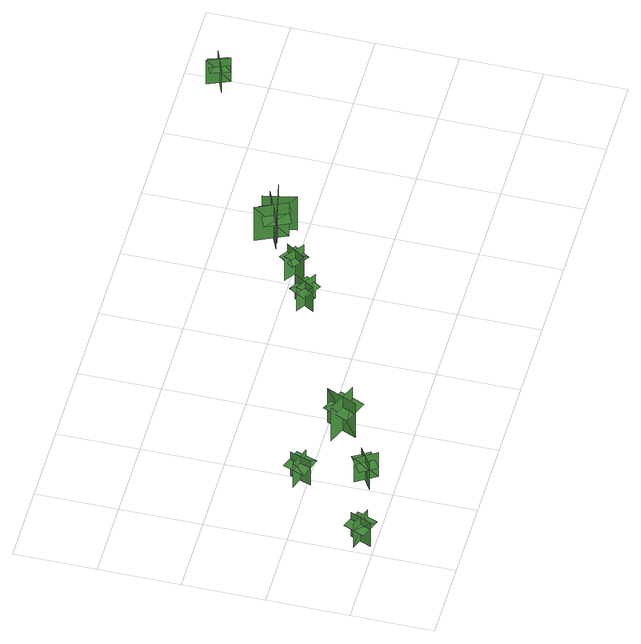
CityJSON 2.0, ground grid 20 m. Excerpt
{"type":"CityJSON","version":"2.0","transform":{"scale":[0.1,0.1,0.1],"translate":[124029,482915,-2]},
"CityObjects":{
"tree1":{"type":"SolitaryVegetationObject","geometry":[{"type":"MultiSurface","lod":"1","boundaries":[[[0,1,2]],[[0,2,3]],[[4,5,6]],[[4,6,7]],[[8,9,10]],[[8,10,11]],[[8,11,12]],[[8,12,13]]]}]},
"tree2":{"type":"SolitaryVegetationObject","geometry":[{"type":"MultiSurface","lod":"1","boundaries":[[[14,15,16]],[[14,16,17]],[[18,19,20]],[[18,20,21]],[[22,23,24]],[[22,24,25]],[[22,26,27]],[[22,27,23]]]}]},
"tree3":{"type":"SolitaryVegetationObject","geometry":[{"type":"MultiSurface","lod":"1","boundaries":[[[28,29,30]],[[28,30,31]],[[32,33,34]],[[32,34,35]],[[36,37,38]],[[36,38,39]],[[36,39,40]],[[36,40,41]]]}]},
"tree4":{"type":"SolitaryVegetationObject","geometry":[{"type":"MultiSurface","lod":"1","boundaries":[[[42,43,44]],[[42,44,45]],[[46,47,48]],[[46,48,49]],[[50,51,52]],[[50,52,53]],[[50,53,54]],[[50,54,55]]]}]},
"tree5":{"type":"SolitaryVegetationObject","geometry":[{"type":"MultiSurface","lod":"1","boundaries":[[[56,57,58]],[[56,58,59]],[[60,61,62]],[[60,62,63]],[[64,65,66]],[[64,66,67]],[[64,68,69]],[[64,69,65]]]}]},
"tree6":{"type":"SolitaryVegetationObject","geometry":[{"type":"MultiSurface","lod":"1","boundaries":[[[70,71,72]],[[70,72,73]],[[74,75,76]],[[74,76,77]],[[78,79,80]],[[78,80,81]],[[78,81,82]],[[78,82,83]]]}]},
"tree7":{"type":"SolitaryVegetationObject","geometry":[{"type":"MultiSurface","lod":"1","boundaries":[[[84,85,86]],[[84,86,87]],[[88,89,90]],[[88,90,91]],[[92,93,94]],[[92,94,95]],[[92,95,96]],[[92,96,97]]]}]},
"tree8":{"type":"SolitaryVegetationObject","geometry":[{"type":"MultiSurface","lod":"1","boundaries":[[[98,99,100]],[[98,100,101]],[[102,103,104]],[[102,104,105]],[[106,107,108]],[[106,108,109]],[[106,109,110]],[[106,110,111]]]}]},
"tree9":{"type":"SolitaryVegetationObject","geometry":[{"type":"MultiSurface","lod":"1","boundaries":[[[112,113,114]],[[112,114,115]],[[116,117,118]],[[116,118,119]],[[120,121,122]],[[120,122,123]],[[120,123,124]],[[120,124,125]]]}]}
},
"vertices":[
[48,62,3],[27,10,3],[27,10,80],[48,62,80],[14,47,3],[65,27,3],[65,27,80],[14,47,80],[14,47,58],[3,22,58],[55,1,58],[65,27,58],[75,52,58],[24,73,58],
[202,57,5],[252,89,5],[252,89,83],[202,57,83],[248,48,5],[216,98,5],[216,98,83],[248,48,83],[206,60,63],[252,89,63],[239,109,63],[194,80,63],[219,41,63],[264,70,63],
[218,212,3],[166,230,3],[166,230,80],[218,212,80],[202,245,3],[184,193,3],[184,193,80],[202,245,80],[202,245,59],[176,255,59],[157,202,59],[184,193,59],[210,184,59],[228,236,59],
[358,130,4],[390,205,4],[390,205,113],[358,130,113],[407,150,4],[407,150,113],[332,182,113],[332,182,4],[407,150,79],[420,181,79],[360,207,79],[347,176,79],[333,144,79],[393,119,79],
[771,331,2],[720,362,2],[720,362,80],[771,331,80],[759,376,2],[728,326,2],[728,326,80],[759,376,80],[766,333,60],[720,362,60],[708,342,60],[754,314,60],[778,353,60],[732,382,60],
[857,380,2],[809,414,2],[809,414,80],[857,380,80],[850,417,2],[850,417,80],[817,369,80],[817,369,2],[850,417,55],[831,431,55],[804,393,55],[824,379,55],[844,365,55],[870,403,55],
[898,456,6],[972,490,6],[972,490,114],[898,456,114],[947,438,6],[947,438,114],[913,512,114],[913,512,6],[947,438,80],[978,452,80],[951,511,80],[920,497,80],[889,483,80],[916,424,80],
[1002,477,1],[922,460,1],[922,460,109],[1002,477,109],[958,505,1],[958,505,109],[974,425,109],[974,425,1],[958,505,75],[925,498,75],[938,434,75],[971,441,75],[1004,448,75],[991,512,75],
[1395,690,6],[1374,744,6],[1374,744,83],[1395,690,83],[1410,724,6],[1410,724,83],[1356,703,83],[1356,703,6],[1410,724,59],[1402,747,59],[1358,730,59],[1367,708,59],[1375,685,59],[1419,701,59]
]}
